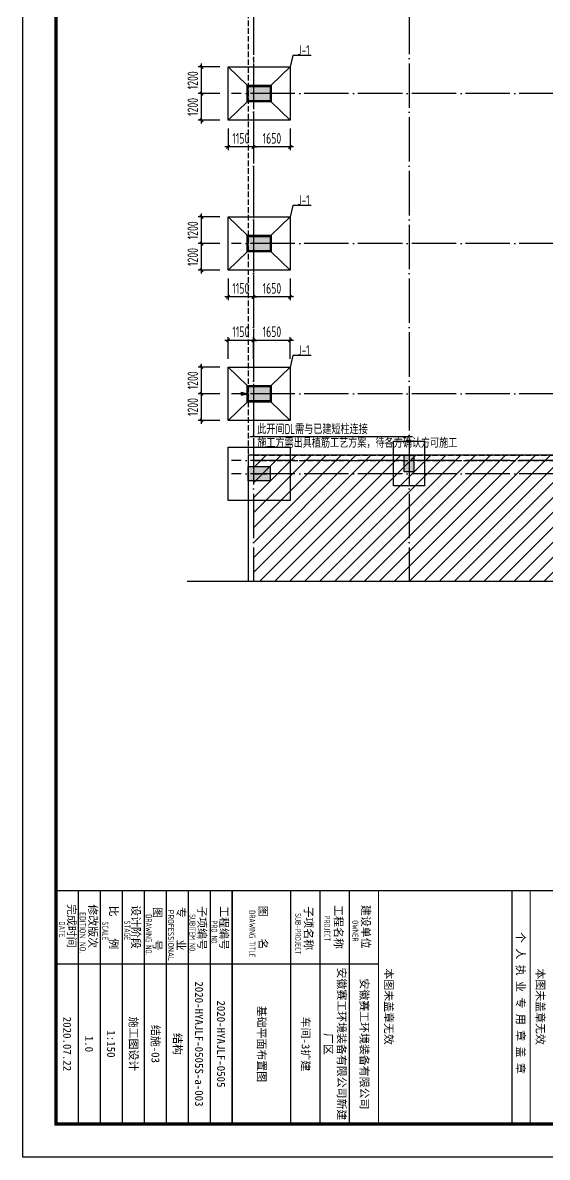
# Model space of a CAD drawing. Extents: x 2072855 to 2883818, y 17306032 to 17674225.
# Drawn here: x 2118888 to 2142509, y 17484946 to 17535996 of the extents above; entities that cross this region are included whole.
import ezdxf
from ezdxf.enums import TextEntityAlignment as Align

# ---------------------------------------------------------------- set-up
doc = ezdxf.new("R2010")
doc.units = 0
doc.header["$LTSCALE"] = 1000
doc.header["$MEASUREMENT"] = 0
for name, pattern in [('94', [0]), ('DASH', [0.35, 0.25, -0.1]), ('DOTE', [2.42, 2, -0.2, 0.02, -0.2])]:
    doc.linetypes.add(name, pattern=pattern)
doc.layers.get('Defpoints').update_dxf_attribs({"color": 250})
for name, color, linetype in [('1', 7, 'Continuous'), ('3', 3, 'Continuous'), ('3T_WOOD', 21, 'Continuous'), ('COLU', 253, 'Continuous'), ('COLU_DIM', 3, 'Continuous'), ('COLU_HATCH', 251, 'Continuous'), ('dim', 7, 'Continuous'), ('DIM_SYMB', 165, 'Continuous'), ('DOTE', 1, 'DOTE'), ('LVTRY', 6, 'Continuous'), ('PUB_TITLE', 4, 'Continuous'), ('S_SURFACE', 6, 'Continuous'), ('TK', 4, 'Continuous'), ('搅拌桩', 136, 'Continuous'), ('轴线__尺寸数字', 253, 'Continuous')]:
    doc.layers.add(name, color=color, linetype=linetype)
doc.styles.add('TSSD_Dimension', font='Tssdeng.shx', dxfattribs={"width": 0.7, "bigfont": 'hztxt.shx'})
doc.styles.add('TSSD_REIN', font='tssdeng.shx', dxfattribs={"width": 0.7, "bigfont": 'tssdchn.shx'})
doc.styles.add('图签宋体', font='', dxfattribs={"height": 300})
doc.styles.get('图签宋体').set_extended_font_data('NSimSun')
doc.dimstyles.new('TSSD_150_150', dxfattribs={"dimtxt": 475, "dimasz": 150, "dimexe": 150, "dimexo": 375, "dimgap": 150, "dimtad": 1, "dimdec": 0, "dimzin": 0, "dimdsep": 46, "dimtxsty": 'TSSD_Dimension', "dimblk": 'ARCHTICK', "dimcen": 0, "dimdle": 150, "dimclrt": 7, "dimadec": 0, "dimazin": 0, "dimtfac": 1, "dimtdec": 0, "dimtix": 1, "dimtmove": 2, "dimatfit": 3, "dimfxl": 0, "dimtolj": 1, "dimtzin": 0, "dimarcsym": 0})

# ---------------------------------------------------------------- blocks, each defined once
blk = doc.blocks.new('_ArchTick')
at = {"color": 0, "linetype": 'ByBlock', "const_width": 0.4}
blk.add_lwpolyline([(-0.5, -0.5), (0.5, 0.5)], dxfattribs=at)
blk = doc.blocks.new('*D570')
at = {"layer": 'COLU_DIM', "color": 0, "lineweight": -2}
for p, q in [((2129284, 17531229), (2129284, 17530254)), ((2130934, 17531229), (2130934, 17530254)), ((2131084, 17530404), (2129134, 17530404))]:
    blk.add_line(p, q, dxfattribs=at)
at = {"layer": 'Defpoints', "color": 0}
for p in [(2129284, 17531604), (2130934, 17531604), (2129284, 17530404)]:
    blk.add_point(p, dxfattribs=at)
at = {"layer": 'COLU_DIM', "color": 0, "lineweight": -2, "xscale": 150, "yscale": 150, "zscale": 150, "rotation": 180}
blk.add_blockref('_ArchTick', (2129284, 17530404), dxfattribs=at)
at = {"layer": 'COLU_DIM', "color": 0, "lineweight": -2, "xscale": 150, "yscale": 150, "zscale": 150}
blk.add_blockref('_ArchTick', (2130934, 17530404), dxfattribs=at)
at = {"layer": 'COLU_DIM', "color": 7, "insert": (2130109, 17530792), "char_height": 475, "attachment_point": 5, "style": 'TSSD_Dimension'}
blk.add_mtext('\\A1;1650', dxfattribs=at)
blk = doc.blocks.new('*D571')
at = {"layer": 'COLU_DIM', "color": 0, "lineweight": -2}
for p, q in [((2128134, 17531229), (2128134, 17530254)), ((2129284, 17531229), (2129284, 17530254)), ((2128134, 17530404), (2127984, 17530404)), ((2129284, 17530404), (2128134, 17530404)), ((2129284, 17530404), (2129434, 17530404))]:
    blk.add_line(p, q, dxfattribs=at)
at = {"layer": 'Defpoints', "color": 0}
for p in [(2128134, 17531604), (2129284, 17531604), (2128134, 17530404)]:
    blk.add_point(p, dxfattribs=at)
at = {"layer": 'COLU_DIM', "color": 0, "lineweight": -2, "xscale": 150, "yscale": 150, "zscale": 150}
blk.add_blockref('_ArchTick', (2128134, 17530404), dxfattribs=at)
at = {"layer": 'COLU_DIM', "color": 0, "lineweight": -2, "xscale": 150, "yscale": 150, "zscale": 150, "rotation": 180}
blk.add_blockref('_ArchTick', (2129284, 17530404), dxfattribs=at)
at = {"layer": 'COLU_DIM', "color": 7, "insert": (2128709, 17530792), "char_height": 475, "attachment_point": 5, "style": 'TSSD_Dimension'}
blk.add_mtext('\\A1;1150', dxfattribs=at)
blk = doc.blocks.new('*D580')
at = {"layer": 'COLU_DIM', "color": 0, "lineweight": -2}
for p, q in [((2126934, 17531454), (2126934, 17532954)), ((2127759, 17532804), (2126784, 17532804)), ((2127759, 17531604), (2126784, 17531604))]:
    blk.add_line(p, q, dxfattribs=at)
at = {"layer": 'Defpoints', "color": 0}
for p in [(2126934, 17532804), (2128134, 17532804), (2128134, 17531604)]:
    blk.add_point(p, dxfattribs=at)
at = {"layer": 'COLU_DIM', "color": 0, "lineweight": -2, "xscale": 150, "yscale": 150, "zscale": 150}
for p, rotation in [((2126934, 17532804), 90), ((2126934, 17531604), 270)]:
    blk.add_blockref('_ArchTick', p, dxfattribs=dict(at, rotation=rotation))
at = {"layer": 'COLU_DIM', "color": 7, "insert": (2126546, 17532204), "char_height": 475, "attachment_point": 5, "rotation": 90, "style": 'TSSD_Dimension'}
blk.add_mtext('\\A1;1200', dxfattribs=at)
blk = doc.blocks.new('*D581')
at = {"layer": 'COLU_DIM', "color": 0, "lineweight": -2}
for p, q in [((2127759, 17534004), (2126784, 17534004)), ((2126934, 17532654), (2126934, 17534154)), ((2127759, 17532804), (2126784, 17532804))]:
    blk.add_line(p, q, dxfattribs=at)
at = {"layer": 'Defpoints', "color": 0}
for p in [(2126934, 17534004), (2128134, 17534004), (2128134, 17532804)]:
    blk.add_point(p, dxfattribs=at)
at = {"layer": 'COLU_DIM', "color": 0, "lineweight": -2, "xscale": 150, "yscale": 150, "zscale": 150}
for p, rotation in [((2126934, 17534004), 90), ((2126934, 17532804), 270)]:
    blk.add_blockref('_ArchTick', p, dxfattribs=dict(at, rotation=rotation))
at = {"layer": 'COLU_DIM', "color": 7, "insert": (2126546, 17533404), "char_height": 475, "attachment_point": 5, "rotation": 90, "style": 'TSSD_Dimension'}
blk.add_mtext('\\A1;1200', dxfattribs=at)
blk = doc.blocks.new('*D582')
at = {"layer": 'COLU_DIM', "color": 0, "lineweight": -2}
for p, q in [((2129284, 17524479), (2129284, 17523504)), ((2130934, 17524479), (2130934, 17523504)), ((2131084, 17523654), (2129134, 17523654))]:
    blk.add_line(p, q, dxfattribs=at)
at = {"layer": 'Defpoints', "color": 0}
for p in [(2129284, 17524854), (2130934, 17524854), (2129284, 17523654)]:
    blk.add_point(p, dxfattribs=at)
at = {"layer": 'COLU_DIM', "color": 0, "lineweight": -2, "xscale": 150, "yscale": 150, "zscale": 150, "rotation": 180}
blk.add_blockref('_ArchTick', (2129284, 17523654), dxfattribs=at)
at = {"layer": 'COLU_DIM', "color": 0, "lineweight": -2, "xscale": 150, "yscale": 150, "zscale": 150}
blk.add_blockref('_ArchTick', (2130934, 17523654), dxfattribs=at)
at = {"layer": 'COLU_DIM', "color": 7, "insert": (2130109, 17524042), "char_height": 475, "attachment_point": 5, "style": 'TSSD_Dimension'}
blk.add_mtext('\\A1;1650', dxfattribs=at)
blk = doc.blocks.new('*D583')
at = {"layer": 'COLU_DIM', "color": 0, "lineweight": -2}
for p, q in [((2128134, 17524479), (2128134, 17523504)), ((2129284, 17524479), (2129284, 17523504)), ((2128134, 17523654), (2127984, 17523654)), ((2129284, 17523654), (2128134, 17523654)), ((2129284, 17523654), (2129434, 17523654))]:
    blk.add_line(p, q, dxfattribs=at)
at = {"layer": 'Defpoints', "color": 0}
for p in [(2128134, 17524854), (2129284, 17524854), (2128134, 17523654)]:
    blk.add_point(p, dxfattribs=at)
at = {"layer": 'COLU_DIM', "color": 0, "lineweight": -2, "xscale": 150, "yscale": 150, "zscale": 150}
blk.add_blockref('_ArchTick', (2128134, 17523654), dxfattribs=at)
at = {"layer": 'COLU_DIM', "color": 0, "lineweight": -2, "xscale": 150, "yscale": 150, "zscale": 150, "rotation": 180}
blk.add_blockref('_ArchTick', (2129284, 17523654), dxfattribs=at)
at = {"layer": 'COLU_DIM', "color": 7, "insert": (2128709, 17524042), "char_height": 475, "attachment_point": 5, "style": 'TSSD_Dimension'}
blk.add_mtext('\\A1;1150', dxfattribs=at)
blk = doc.blocks.new('*D592')
at = {"layer": 'COLU_DIM', "color": 0, "lineweight": -2}
for p, q in [((2127759, 17526054), (2126784, 17526054)), ((2126934, 17524704), (2126934, 17526204)), ((2127759, 17524854), (2126784, 17524854))]:
    blk.add_line(p, q, dxfattribs=at)
at = {"layer": 'Defpoints', "color": 0}
for p in [(2126934, 17526054), (2128134, 17526054), (2128134, 17524854)]:
    blk.add_point(p, dxfattribs=at)
at = {"layer": 'COLU_DIM', "color": 0, "lineweight": -2, "xscale": 150, "yscale": 150, "zscale": 150}
for p, rotation in [((2126934, 17526054), 90), ((2126934, 17524854), 270)]:
    blk.add_blockref('_ArchTick', p, dxfattribs=dict(at, rotation=rotation))
at = {"layer": 'COLU_DIM', "color": 7, "insert": (2126546, 17525454), "char_height": 475, "attachment_point": 5, "rotation": 90, "style": 'TSSD_Dimension'}
blk.add_mtext('\\A1;1200', dxfattribs=at)
blk = doc.blocks.new('*D593')
at = {"layer": 'COLU_DIM', "color": 0, "lineweight": -2}
for p, q in [((2127759, 17527254), (2126784, 17527254)), ((2126934, 17525904), (2126934, 17527404)), ((2127759, 17526054), (2126784, 17526054))]:
    blk.add_line(p, q, dxfattribs=at)
at = {"layer": 'Defpoints', "color": 0}
for p in [(2126934, 17527254), (2128134, 17527254), (2128134, 17526054)]:
    blk.add_point(p, dxfattribs=at)
at = {"layer": 'COLU_DIM', "color": 0, "lineweight": -2, "xscale": 150, "yscale": 150, "zscale": 150}
for p, rotation in [((2126934, 17527254), 90), ((2126934, 17526054), 270)]:
    blk.add_blockref('_ArchTick', p, dxfattribs=dict(at, rotation=rotation))
at = {"layer": 'COLU_DIM', "color": 7, "insert": (2126546, 17526654), "char_height": 475, "attachment_point": 5, "rotation": 90, "style": 'TSSD_Dimension'}
blk.add_mtext('\\A1;1200', dxfattribs=at)
blk = doc.blocks.new('*D594')
at = {"layer": 'COLU_DIM', "color": 0, "lineweight": -2}
for p, q in [((2131084, 17521704), (2129134, 17521704)), ((2129284, 17520879), (2129284, 17521854)), ((2130934, 17520879), (2130934, 17521854))]:
    blk.add_line(p, q, dxfattribs=at)
at = {"layer": 'Defpoints', "color": 0}
for p in [(2129284, 17521704), (2129284, 17520504), (2130934, 17520504)]:
    blk.add_point(p, dxfattribs=at)
at = {"layer": 'COLU_DIM', "color": 0, "lineweight": -2, "xscale": 150, "yscale": 150, "zscale": 150, "rotation": 180}
blk.add_blockref('_ArchTick', (2129284, 17521704), dxfattribs=at)
at = {"layer": 'COLU_DIM', "color": 0, "lineweight": -2, "xscale": 150, "yscale": 150, "zscale": 150}
blk.add_blockref('_ArchTick', (2130934, 17521704), dxfattribs=at)
at = {"layer": 'COLU_DIM', "color": 7, "insert": (2130109, 17522092), "char_height": 475, "attachment_point": 5, "style": 'TSSD_Dimension'}
blk.add_mtext('\\A1;1650', dxfattribs=at)
blk = doc.blocks.new('*D595')
at = {"layer": 'COLU_DIM', "color": 0, "lineweight": -2}
for p, q in [((2128134, 17521704), (2127984, 17521704)), ((2128134, 17520879), (2128134, 17521854)), ((2129284, 17521704), (2128134, 17521704)), ((2129284, 17520879), (2129284, 17521854)), ((2129284, 17521704), (2129434, 17521704))]:
    blk.add_line(p, q, dxfattribs=at)
at = {"layer": 'Defpoints', "color": 0}
for p in [(2128134, 17521704), (2128134, 17520504), (2129284, 17520504)]:
    blk.add_point(p, dxfattribs=at)
at = {"layer": 'COLU_DIM', "color": 0, "lineweight": -2, "xscale": 150, "yscale": 150, "zscale": 150}
blk.add_blockref('_ArchTick', (2128134, 17521704), dxfattribs=at)
at = {"layer": 'COLU_DIM', "color": 0, "lineweight": -2, "xscale": 150, "yscale": 150, "zscale": 150, "rotation": 180}
blk.add_blockref('_ArchTick', (2129284, 17521704), dxfattribs=at)
at = {"layer": 'COLU_DIM', "color": 7, "insert": (2128709, 17522092), "char_height": 475, "attachment_point": 5, "style": 'TSSD_Dimension'}
blk.add_mtext('\\A1;1150', dxfattribs=at)
blk = doc.blocks.new('*D604')
at = {"layer": 'COLU_DIM', "color": 0, "lineweight": -2}
for p, q in [((2127759, 17519304), (2126784, 17519304)), ((2126934, 17517954), (2126934, 17519454)), ((2127759, 17518104), (2126784, 17518104))]:
    blk.add_line(p, q, dxfattribs=at)
at = {"layer": 'Defpoints', "color": 0}
for p in [(2126934, 17519304), (2128134, 17519304), (2128134, 17518104)]:
    blk.add_point(p, dxfattribs=at)
at = {"layer": 'COLU_DIM', "color": 0, "lineweight": -2, "xscale": 150, "yscale": 150, "zscale": 150}
for p, rotation in [((2126934, 17519304), 90), ((2126934, 17518104), 270)]:
    blk.add_blockref('_ArchTick', p, dxfattribs=dict(at, rotation=rotation))
at = {"layer": 'COLU_DIM', "color": 7, "insert": (2126546, 17518704), "char_height": 475, "attachment_point": 5, "rotation": 90, "style": 'TSSD_Dimension'}
blk.add_mtext('\\A1;1200', dxfattribs=at)
blk = doc.blocks.new('*D605')
at = {"layer": 'COLU_DIM', "color": 0, "lineweight": -2}
for p, q in [((2126934, 17519154), (2126934, 17520654)), ((2127759, 17520504), (2126784, 17520504)), ((2127759, 17519304), (2126784, 17519304))]:
    blk.add_line(p, q, dxfattribs=at)
at = {"layer": 'Defpoints', "color": 0}
for p in [(2126934, 17520504), (2128134, 17520504), (2128134, 17519304)]:
    blk.add_point(p, dxfattribs=at)
at = {"layer": 'COLU_DIM', "color": 0, "lineweight": -2, "xscale": 150, "yscale": 150, "zscale": 150}
for p, rotation in [((2126934, 17520504), 90), ((2126934, 17519304), 270)]:
    blk.add_blockref('_ArchTick', p, dxfattribs=dict(at, rotation=rotation))
at = {"layer": 'COLU_DIM', "color": 7, "insert": (2126546, 17519904), "char_height": 475, "attachment_point": 5, "rotation": 90, "style": 'TSSD_Dimension'}
blk.add_mtext('\\A1;1200', dxfattribs=at)
blk = doc.blocks.new('A$C177878A3')
at = {"layer": '1', "linetype": '94'}
blk.add_hatch(color=6, dxfattribs=at).paths.add_polyline_path([(112, 433), (0, 0), (224, 0)])
at = {"layer": '1', "color": 6, "linetype": '94'}
for p, q in [((0, 0), (112, 433)), ((224, 0), (112, 433)), ((0, 0), (224, 0))]:
    blk.add_line(p, q, dxfattribs=at)
blk = doc.blocks.new('A$C32175502')
at = {"layer": '1', "linetype": '94'}
blk.add_blockref('A$C177878A3', (0, 0), dxfattribs=at)
blk = doc.blocks.new('A$C3C5B3CE3')
at = {"layer": '1', "linetype": '94', "rotation": 180}
blk.add_blockref('A$C32175502', (224, 433), dxfattribs=at)
blk = doc.blocks.new('A$C43EB326B')
at = {"layer": '搅拌桩'}
blk.add_blockref('A$C3C5B3CE3', (0, 0), dxfattribs=at)
blk = doc.blocks.new('A$C2BB7790D')
at = {"layer": 'dim'}
blk.add_blockref('A$C43EB326B', (0, 0), dxfattribs=at)
blk = doc.blocks.new('GeYuanFrame_58822362', base_point=(18.76, 4.34))
at = {"layer": 'PUB_TITLE'}
blk.add_lwpolyline([(628.76, 14.34), (628.76, 111.14)], dxfattribs=at)
at = {"layer": 'TK'}
for p, q in [((606.76, 102.34), (676.76, 102.34)), ((606.76, 93.54), (676.76, 93.54)), ((606.76, 84.74), (628.76, 84.74)), ((606.76, 84.74), (676.76, 84.74)), ((606.76, 67.18), (676.76, 67.18)), ((606.76, 67.14), (676.76, 67.14)), ((606.76, 60.58), (676.76, 60.58)), ((606.76, 53.98), (676.76, 53.98)), ((606.76, 47.38), (676.76, 47.38)), ((606.76, 40.78), (676.76, 40.78)), ((606.76, 34.18), (676.76, 34.18)), ((606.76, 27.58), (676.76, 27.58)), ((606.76, 20.98), (676.76, 20.98)), ((606.76, 14.34), (676.76, 14.34))]:
    blk.add_line(p, q, dxfattribs=at)
for points in [[(18.76, 424.34), (686.76, 424.34), (686.76, 4.34), (18.76, 4.34), (18.76, 424.34)], [(606.76, 151.14), (676.76, 151.14)]]:
    blk.add_lwpolyline(points, dxfattribs=at)
at = {"layer": 'TK', "const_width": 1}
blk.add_lwpolyline([(676.76, 414.34), (43.76, 414.34), (43.76, 14.34), (676.76, 14.34)], close=True, dxfattribs=at)
at = {"layer": 'TK'}
for points, const_width in [([(606.76, 414.34), (606.76, 14.34)], 0.4), ([(606.76, 156.64), (676.76, 156.64)], 0.35), ([(606.76, 111.14), (676.76, 111.14)], 0.35), ([(606.76, 67.18), (676.76, 67.18)], 0.35)]:
    blk.add_lwpolyline(points, dxfattribs=dict(at, const_width=const_width))
at = {"layer": 'TK', "style": '图签宋体'}
for s, p in [('本图未盖章无效', (630.1, 158.51)), ('个 人 执 业 专 用 章 盖 章', (619.19, 152.58)), ('本图未盖章无效', (630.1, 113.01)), ('建设单位', (611.06, 106.14)), ('工程名称', (611.14, 97.93)), ('子项名称', (611.52, 88.95)), ('图    名', (611.3, 75.3)), ('工程编号', (611.44, 63.58)), ('子项编号', (611.44, 57)), ('专    业', (611.68, 50.69)), ('图    号', (611.69, 43.58)), ('设计阶段', (611.12, 37.12)), ('比    例', (611.26, 30.44)), ('修改版次', (610.91, 24.22)), ('完成时间', (610.79, 17.83))]:
    blk.add_text(s, height=2.4, dxfattribs=at).set_placement(p)
at = {"layer": 'TK', "style": 'TSSD_REIN'}
for s, width, p in [('OWNER', 0.7, (615.65, 103.29)), ('PROJECT', 0.7, (614.19, 94.83)), ('SUB-PROJECT', 0.7, (613.53, 86.11)), ('DRAWING TITLE', 0.7, (612.64, 72.34)), ('PRO N0.', 0.7, (615.68, 60.96)), ('SUBITEM NO.', 0.7, (613.82, 54.39)), ('PROFESSIONAL', 0.8, (612.55, 47.95)), ('DRAWING NO.', 0.7, (613.86, 41.26)), ('STAGE', 0.7, (615.76, 34.84)), ('SCALE', 0.7, (616.05, 28.23)), ('EDITION NO.', 0.8, (613.2, 21.45)), ('DATE', 0.7, (616, 15.26))]:
    blk.add_text(s, height=1.8, dxfattribs=dict(at, width=width)).set_placement(p)
at = {"layer": 'TK', "char_height": 2.4, "width": 48, "attachment_point": 5, "style": '图签宋体'}
for s, insert in [('安徽赛工环境装备有限公司', (652.76, 106.74)), ('安徽赛工环境装备有限公司新建厂区', (652.76, 97.94)), ('车间-3扩建', (652.76, 89.14)), ('基础平面布置图', (652.76, 75.94)), ('2020-HYAJLF-0505', (652.76, 63.88)), ('2020-HYAJLF-0505S-a-003', (652.76, 57.28)), ('结构', (652.76, 50.68)), ('结施-03', (652.76, 44.08)), ('施工图设计', (652.76, 37.48)), ('1:150', (652.76, 30.88)), ('1.0', (652.76, 24.28)), ('2020.07.22', (652.76, 17.69))]:
    blk.add_mtext(s, dxfattribs=dict(at, insert=insert))

msp = doc.modelspace()

# ---------------------------------------------------------------- hatches: boundary and pattern name
h = msp.add_hatch()
h.set_pattern_fill('ANSI31', color=250, scale=300, style=0)
h.set_pattern_definition([(45, (142421.4, -1173489.64), (-336.759605, 336.759605), [])])
h.paths.add_polyline_path([(2129289.6, 17516544.2), (2171283.6, 17516544.2), (2171283.6, 17510870.6), (2129289.6, 17510870.6)])
at = {"layer": 'COLU_HATCH'}
for points in [[(2129043.6, 17532479.2), (2129043.6, 17533129.2), (2130023.6, 17533129.2), (2130023.6, 17532479.2)], [(2129043.6, 17525729.2), (2129043.6, 17526379.2), (2130023.6, 17526379.2), (2130023.6, 17525729.2)], [(2129043.6, 17518979.2), (2129043.6, 17519629.2), (2130023.6, 17519629.2), (2130023.6, 17518979.2)], [(2129043.6, 17518979.2), (2129043.6, 17519629.2), (2130023.6, 17519629.2), (2130023.6, 17518979.2)], [(2136063.6, 17515784.2), (2136063.6, 17516544.2), (2136503.6, 17516544.2), (2136503.6, 17515784.2)], [(2129043.6, 17515379.2), (2129043.6, 17516029.2), (2130023.6, 17516029.2), (2130023.6, 17515379.2)]]:
    msp.add_hatch(color=256, dxfattribs=at).paths.add_polyline_path(points)

# ---------------------------------------------------------------- linework, layer by layer
at = {"layer": '3T_WOOD'}
for p, q in [((2128993.6, 17533179.2), (2128133.6, 17534004.2)), ((2130073.6, 17533179.2), (2130933.6, 17534004.2)), ((2128993.6, 17532429.2), (2128133.6, 17531604.2)), ((2130073.6, 17532429.2), (2130933.6, 17531604.2)), ((2128993.6, 17526429.2), (2128133.6, 17527254.2)), ((2130073.6, 17526429.2), (2130933.6, 17527254.2)), ((2128993.6, 17525679.2), (2128133.6, 17524854.2)), ((2130073.6, 17525679.2), (2130933.6, 17524854.2)), ((2128993.6, 17519679.2), (2128133.6, 17520504.2)), ((2130073.6, 17519679.2), (2130933.6, 17520504.2)), ((2128993.6, 17518929.2), (2128133.6, 17518104.2)), ((2130073.6, 17518929.2), (2130933.6, 17518104.2))]:
    msp.add_line(p, q, dxfattribs=at)
for points in [[(2131876.3, 17534524.6), (2131046.8, 17534524.6), (2130933.6, 17534004.2)], [(2131876.3, 17527774.6), (2131046.8, 17527774.6), (2130933.6, 17527254.2)], [(2131876.3, 17521024.6), (2131046.8, 17521024.6), (2130933.6, 17520504.2)]]:
    msp.add_lwpolyline(points, dxfattribs=at)
at = {"layer": 'COLU'}
for points in [[(2128133.6, 17531604.2), (2128133.6, 17534004.2), (2130933.6, 17534004.2), (2130933.6, 17531604.2)], [(2128993.6, 17532429.2), (2128993.6, 17533179.2), (2130073.6, 17533179.2), (2130073.6, 17532429.2)], [(2129043.6, 17532479.2), (2129043.6, 17533129.2), (2130023.6, 17533129.2), (2130023.6, 17532479.2)], [(2128133.6, 17524854.2), (2128133.6, 17527254.2), (2130933.6, 17527254.2), (2130933.6, 17524854.2)], [(2128993.6, 17525679.2), (2128993.6, 17526429.2), (2130073.6, 17526429.2), (2130073.6, 17525679.2)], [(2129043.6, 17525729.2), (2129043.6, 17526379.2), (2130023.6, 17526379.2), (2130023.6, 17525729.2)], [(2128133.6, 17518104.2), (2128133.6, 17520504.2), (2130933.6, 17520504.2), (2130933.6, 17518104.2)], [(2128993.6, 17518929.2), (2128993.6, 17519679.2), (2130073.6, 17519679.2), (2130073.6, 17518929.2)], [(2129043.6, 17518979.2), (2129043.6, 17519629.2), (2130023.6, 17519629.2), (2130023.6, 17518979.2)], [(2129043.6, 17518979.2), (2129043.6, 17519629.2), (2130023.6, 17519629.2), (2130023.6, 17518979.2)], [(2135583.6, 17515164.2), (2135583.6, 17517164.2), (2136983.6, 17517164.2), (2136983.6, 17515164.2)], [(2128133.6, 17514504.2), (2128133.6, 17516904.2), (2130933.6, 17516904.2), (2130933.6, 17514504.2)], [(2136063.6, 17515784.2), (2136063.6, 17516544.2), (2136503.6, 17516544.2), (2136503.6, 17515784.2)], [(2129043.6, 17515379.2), (2129043.6, 17516029.2), (2130023.6, 17516029.2), (2130023.6, 17515379.2)]]:
    msp.add_lwpolyline(points, close=True, dxfattribs=at)
at = {"layer": 'DIM_SYMB', "color": 150}
msp.add_lwpolyline([(2129043.6, 17510870.6), (2171523.6, 17510870.6), (2171523.6, 17516544.2), (2129043.6, 17516544.2)], close=True, dxfattribs=at)
msp.add_lwpolyline([(2126295.6, 17510870.6), (2150176.2, 17510870.6), (2150252.6, 17511080.6), (2150326.7, 17510660.6), (2150401.2, 17510870.6), (2174283.6, 17510870.6)], dxfattribs=at)
at = {"layer": 'DOTE'}
for p, q in [((2129283.6, 17575304.2), (2129283.6, 17510870.6)), ((2136283.6, 17575304.2), (2136283.6, 17510870.6)), ((2172283.6, 17532804.2), (2128295.6, 17532804.2)), ((2172283.6, 17526054.2), (2128295.6, 17526054.2)), ((2172283.6, 17519304.2), (2128295.6, 17519304.2)), ((2172283.6, 17516304.2), (2128295.6, 17516304.2)), ((2172283.6, 17515704.2), (2128295.6, 17515704.2))]:
    msp.add_line(p, q, dxfattribs=at)
at = {"layer": 'LVTRY'}
msp.add_lwpolyline([(2129117.3, 17517382.9), (2136437.1, 17517382.9)], dxfattribs=at)
at = {"layer": 'S_SURFACE', "linetype": 'DASH'}
for points in [[(2171523.6, 17515464.2), (2171523.6, 17515464.2), (2171523.6, 17573544.2), (2129043.6, 17573544.2), (2129043.6, 17515464.2)], [(2171283.6, 17515714.7), (2171283.6, 17573304.2), (2129283.6, 17573304.2), (2129283.6, 17515704.2), (2130023.6, 17515704.2)], [(2129283.6, 17516544.2), (2171283.6, 17516544.2)], [(2129283.6, 17516304.2), (2171283.6, 17516304.2)]]:
    msp.add_lwpolyline(points, dxfattribs=at)

# ---------------------------------------------------------------- block references
at = {"layer": '3', "xscale": -0.5999999977648258, "yscale": 0.6000000014901161, "zscale": 0.6, "rotation": 90}
msp.add_blockref('A$C2BB7790D', (2128993.6, 17519371.3), dxfattribs=at)
at = {"layer": '3T_WOOD', "xscale": 150, "yscale": 150, "zscale": 150, "rotation": 270}
msp.add_blockref('GeYuanFrame_58822362', (2118888.1, 17585146.4), dxfattribs=at)

# ---------------------------------------------------------------- texts
at = {"layer": '3T_WOOD', "style": 'TSSD_REIN', "width": 0.7}
for p in [(2131802.4, 17534537), (2131802.4, 17527787), (2131802.4, 17521037)]:
    msp.add_text('J-1', height=450, dxfattribs=at).set_placement(p, align=Align.RIGHT)
at = {"layer": '轴线__尺寸数字', "color": 2, "style": 'TSSD_REIN', "width": 0.7}
for s, p in [('此开间DL需与已建短柱连接', (2129448.8, 17517488)), ('施工方需出具植筋工艺方案，待各方确认方可施工', (2129448.8, 17516871.2))]:
    msp.add_text(s, height=450, dxfattribs=at).set_placement(p)

# ---------------------------------------------------------------- dimensions: what is measured, and where the dimension line sits
at = {"layer": 'COLU_DIM'}
for base, p1, p2, angle, picture, middle in [((2126933.6, 17534004.2), (2128133.6, 17532804.2), (2128133.6, 17534004.2), 90, '*D581', (2126546.1, 17533404.2)), ((2126933.6, 17532804.2), (2128133.6, 17531604.2), (2128133.6, 17532804.2), 90, '*D580', (2126546.1, 17532204.2)), ((2128133.6, 17530404.2), (2129283.6, 17531604.2), (2128133.6, 17531604.2), 180, '*D571', (2128708.6, 17530791.7)), ((2129283.6, 17530404.2), (2130933.6, 17531604.2), (2129283.6, 17531604.2), 180, '*D570', (2130108.6, 17530791.7)), ((2126933.6, 17527254.2), (2128133.6, 17526054.2), (2128133.6, 17527254.2), 90, '*D593', (2126546.1, 17526654.2)), ((2126933.6, 17526054.2), (2128133.6, 17524854.2), (2128133.6, 17526054.2), 90, '*D592', (2126546.1, 17525454.2)), ((2128133.6, 17523654.2), (2129283.6, 17524854.2), (2128133.6, 17524854.2), 180, '*D583', (2128708.6, 17524041.7)), ((2129283.6, 17523654.2), (2130933.6, 17524854.2), (2129283.6, 17524854.2), 180, '*D582', (2130108.6, 17524041.7)), ((2128133.6, 17521704.2), (2129283.6, 17520504.2), (2128133.6, 17520504.2), 180, '*D595', (2128708.6, 17522091.7)), ((2129283.6, 17521704.2), (2130933.6, 17520504.2), (2129283.6, 17520504.2), 180, '*D594', (2130108.6, 17522091.7)), ((2126933.6, 17520504.2), (2128133.6, 17519304.2), (2128133.6, 17520504.2), 90, '*D605', (2126546.1, 17519904.2)), ((2126933.6, 17519304.2), (2128133.6, 17518104.2), (2128133.6, 17519304.2), 90, '*D604', (2126546.1, 17518704.2))]:
    dim = msp.add_linear_dim(base=base, p1=p1, p2=p2, angle=angle, dimstyle='TSSD_150_150', dxfattribs=at)
    dim.commit()
    dim.dimension.update_dxf_attribs({"geometry": picture, "text_midpoint": middle})

doc.saveas('drawing.dxf')
